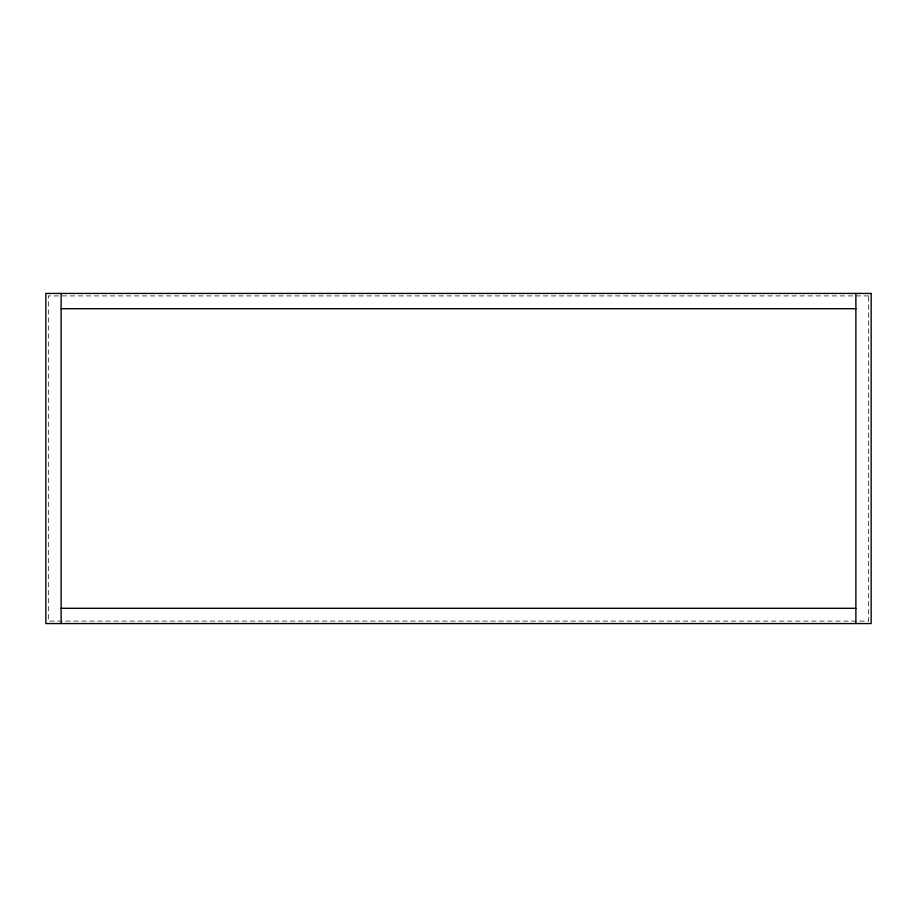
<?xml version="1.0" encoding="UTF-8"?>
<svg xmlns="http://www.w3.org/2000/svg" width="917" height="917" viewBox="0 0 917 917"><rect width="100%" height="100%" fill="white"/><g stroke="black" fill="none" stroke-linecap="round" stroke-linejoin="round"><path stroke-width="0.69" stroke-dasharray="4.58 3.44" d="M868.674 295.916L48.326 295.916L48.326 621.084L868.674 621.084L868.674 295.916"/><path stroke-width="1.38" d="M61.118 308.708L855.882 308.708M61.118 608.292L855.882 608.292M855.882 293.44L855.882 623.56M61.118 293.44L61.118 623.56M871.15 293.44L45.85 293.44L45.85 623.56L871.15 623.56L871.15 293.44"/></g></svg>
